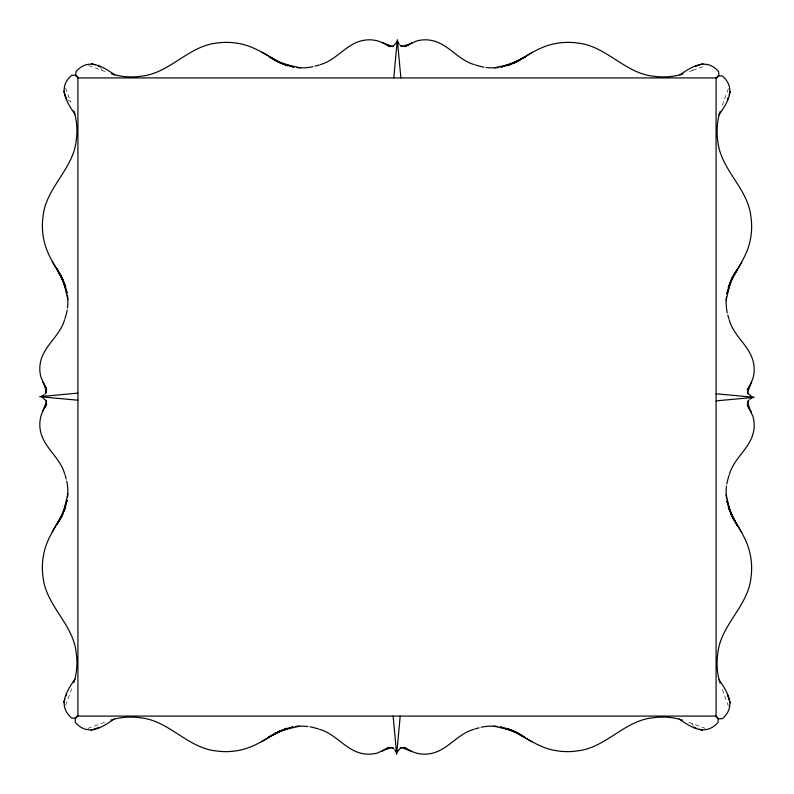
<?xml version="1.0" encoding="UTF-8"?>
<svg xmlns="http://www.w3.org/2000/svg" width="794" height="794" viewBox="0 0 794 794"><rect width="100%" height="100%" fill="white"/><g stroke="black" fill="none" stroke-linecap="round" stroke-linejoin="round"><path stroke-width="0.6" stroke-dasharray="3.97 2.98" d="M65.604 705.33L71.688 688.785M728.396 88.67L722.312 105.215M689.44 71.688L692.606 70.418L694.154 67.609M104.56 722.312L88.015 728.396M692.606 70.418L705.985 65.604M88.67 65.604L105.215 71.688M688.785 722.312L705.33 728.396M67.609 99.846L70.418 101.394L71.688 104.56M691.941 723.582L693.499 726.391M100.501 67.609L102.059 70.418M722.312 689.44L728.396 705.985M65.604 88.015L70.418 101.394"/><path stroke-width="1.19" d="M393.784 77.921L397.328 39.7L400.881 77.921M400.216 716.079L396.672 754.3L393.119 716.079M77.921 715.424L75.162 718.183L71.559 717.984C57.535 705.489 66.249 691.852 74.874 679.217L73.911 682.423M716.079 78.576L718.838 75.817L722.441 76.016C736.465 88.511 727.751 102.148 719.126 114.783L720.089 111.577M45.129 394.032L46.489 390.102M747.511 403.898L748.871 399.968M73.911 110.922L74.874 114.118C66.249 101.483 57.535 87.846 71.559 75.351L75.162 75.162L77.921 77.921L716.079 77.921L718.838 75.162L718.649 71.559C706.154 57.535 692.517 66.249 679.882 74.874L683.078 73.911M720.089 683.078L719.126 679.882C727.751 692.517 736.465 706.154 722.441 718.649L718.838 718.838L716.079 716.079L77.921 716.079L75.162 718.838L75.351 722.441C87.846 736.465 101.483 727.751 114.118 719.126L110.922 720.089M63.778 511.525L67.818 493.878M726.182 300.122L730.222 282.475M65.039 318.553L66.756 312.211A112.123 75.896 -2 0 0 67.153 310.087M728.961 475.447L727.244 481.789A112.123 75.896 -2 0 0 726.847 483.913M64.513 509.291L67.172 500.22L60.523 518.78M729.488 284.709L726.828 293.78L733.477 275.22M64.622 473.75C60.165 457.523 43.898 447.796 40.494 431.211A69.366 46.955 2 0 1 41.129 415.52L46.558 401.188L41.288 396.434L44.057 394.866M729.378 320.25C733.835 336.477 750.102 346.204 753.506 362.789A69.366 46.955 2 0 1 752.871 378.48L747.442 392.812L752.712 397.566L749.943 399.134M63.709 702.243L64.82 699.157M65.932 696.08L66.676 694.016M727.324 99.984L728.068 97.92M729.18 94.843L730.291 91.757M64.622 319.595C60.165 335.822 43.898 345.549 40.494 362.124A69.366 46.955 -2 0 0 41.129 377.825L46.667 389.09L42.499 381.656M729.378 474.405C733.835 458.178 750.102 448.451 753.506 431.876A69.366 46.955 -2 0 0 752.871 416.175L747.333 404.91L751.501 412.344M62.518 514.72L61.019 517.767L65.733 506.503C59.292 522.849 46.896 536.565 43.7 554.192A145.421 98.436 2 0 0 43.075 577.188C46.052 605.941 73.554 624.312 76.244 653.174A147.337 99.736 2 0 1 74.874 679.217M731.482 279.28L732.981 276.233L728.267 287.497C734.708 271.151 747.104 257.435 750.3 239.808A145.421 98.436 2 0 0 750.926 216.812C747.948 188.059 720.446 169.688 717.756 140.826A147.337 99.736 2 0 1 719.126 114.783M42.499 411.689L46.667 404.245L44.345 407.927M751.501 382.311L747.333 389.755L749.655 386.073M52.225 531.871L63.51 512.696L56.771 524.715L59.897 519.762M741.775 262.129L730.49 281.304L737.229 269.285L734.103 274.238M45.973 393.119L46.558 392.147L44.345 385.418M748.027 400.881L747.442 401.853L749.655 408.582M320.25 64.622C336.477 60.165 346.204 43.898 362.789 40.494A69.366 46.955 -88 0 1 378.48 41.129L392.812 46.558L397.566 41.288L399.134 44.057M473.75 729.378C457.523 733.835 447.796 750.102 431.211 753.506A69.366 46.955 -88 0 1 415.52 752.871L401.188 747.442L396.434 752.712L394.866 749.943M679.882 74.874A147.337 99.736 88 0 1 653.829 76.244C624.967 73.554 606.596 46.052 577.853 43.075A145.421 98.436 88 0 0 554.857 43.7C542.173 46.121 531.007 52.811 520.427 59.897M114.118 719.126A147.337 99.736 88 0 1 140.171 717.756C169.033 720.446 187.404 747.948 216.147 750.926A145.421 98.436 88 0 0 239.143 750.3C251.827 747.879 262.993 741.189 273.573 734.103M412.344 42.499L404.91 46.667L416.175 41.129A69.366 46.955 88 0 1 431.876 40.494C448.451 43.898 458.178 60.165 474.405 64.622M381.656 751.501L389.09 747.333L377.825 752.871A69.366 46.955 88 0 1 362.124 753.506C345.549 750.102 335.822 733.835 319.595 729.378M532.526 52.225L513.351 63.51L525.37 56.771L507.158 65.733L512.735 63.361M261.474 741.775L280.649 730.49L268.63 737.229L286.842 728.267L281.265 730.639M514.969 62.418L518.323 60.999M275.677 733.001L279.031 731.582M694.681 66.676L702.898 63.709M91.102 730.291L99.319 727.324M519.435 60.523L500.875 67.172L509.946 64.513M274.565 733.477L293.125 726.828L284.053 729.488M408.582 44.345L401.853 46.558L399.968 45.129M385.418 749.655L392.147 747.442L394.032 748.871M314.98 66.18L319.208 65.039M474.792 728.961L479.02 727.82M494.533 67.818L512.18 63.778M281.82 730.222L299.467 726.182M111.577 73.911L114.783 74.874C102.148 66.249 88.511 57.535 76.016 71.559L75.817 75.162L78.576 77.921M682.423 720.089L679.217 719.126C691.852 727.751 705.489 736.465 717.984 722.441L718.183 718.838L715.424 716.079M390.757 46.489L393.784 45.973M400.216 748.027L403.243 747.511M77.921 393.119L39.7 396.672L77.921 400.216M716.079 400.881L754.3 397.328L716.079 393.784M400.881 45.973L403.898 46.489M390.102 747.511L393.119 748.027M282.475 63.778L300.122 67.818M493.878 726.182L511.525 730.222M475.447 65.039L481.789 66.756A112.123 75.896 88 0 0 483.913 67.153M318.553 728.961L312.211 727.244A112.123 75.896 88 0 0 310.087 726.847M284.709 64.513L293.78 67.172L275.22 60.523M509.291 729.488L500.22 726.828L518.78 733.477M91.757 63.709L94.843 64.82M97.92 65.932L99.984 66.676M694.016 727.324L696.08 728.068M699.157 729.18L702.243 730.291M279.28 62.518L276.233 61.019L287.497 65.733C271.151 59.292 257.435 46.896 239.808 43.7A145.421 98.436 -88 0 0 216.812 43.075C188.059 46.052 169.688 73.554 140.826 76.244A147.337 99.736 -88 0 1 114.783 74.874M514.72 731.482L517.767 732.981L506.503 728.267C522.849 734.708 536.565 747.104 554.192 750.3A145.421 98.436 -88 0 0 577.188 750.926C605.941 747.948 624.312 720.446 653.174 717.756A147.337 99.736 -88 0 1 679.217 719.126M382.311 42.499L389.755 46.667L386.073 44.345M411.689 751.501L404.245 747.333L407.927 749.655M262.129 52.225L281.304 63.51L269.285 56.771L274.238 59.897M531.871 741.775L512.696 730.49L524.715 737.229L519.762 734.103M719.126 679.882A147.337 99.736 -2 0 1 717.756 653.829C720.446 624.967 747.948 606.596 750.926 577.853A145.421 98.436 -2 0 0 750.3 554.857C747.879 542.173 741.189 531.007 734.103 520.427M74.874 114.118A147.337 99.736 -2 0 1 76.244 140.171C73.554 169.033 46.052 187.404 43.075 216.147A145.421 98.436 -2 0 0 43.7 239.143C46.121 251.827 52.811 262.993 59.897 273.573M741.775 532.526L730.49 513.351L737.229 525.37L728.267 507.158L730.639 512.735M52.225 261.474L63.51 280.649L56.771 268.63L65.733 286.842L63.361 281.265M731.582 514.969L733.001 518.323M60.999 275.677L62.418 279.031M727.324 694.681L730.291 702.898M63.709 91.102L66.676 99.319M733.477 519.435L726.828 500.875L729.488 509.946M60.523 274.565L67.172 293.125L64.513 284.053M727.82 314.98L728.961 319.208M65.039 474.792L66.18 479.02M726.182 494.533L730.222 512.18M63.778 281.82L67.818 299.467M747.511 390.757L748.027 393.784M45.973 400.216L46.489 403.243M716.079 77.921L716.079 716.079M77.921 77.921L77.921 716.079M498.771 67.47A112.123 75.896 88 0 1 486.037 67.46M312.866 66.756A112.123 75.896 -88 0 1 296.946 67.589M67.47 295.229A112.123 75.896 -2 0 1 67.46 307.963M295.229 726.53A112.123 75.896 88 0 1 307.963 726.54M66.756 481.134A112.123 75.896 2 0 1 67.589 497.054M481.134 727.244A112.123 75.896 -88 0 1 497.054 726.411M726.53 498.771A112.123 75.896 -2 0 1 726.54 486.037M727.244 312.866A112.123 75.896 2 0 1 726.411 296.946"/></g></svg>
